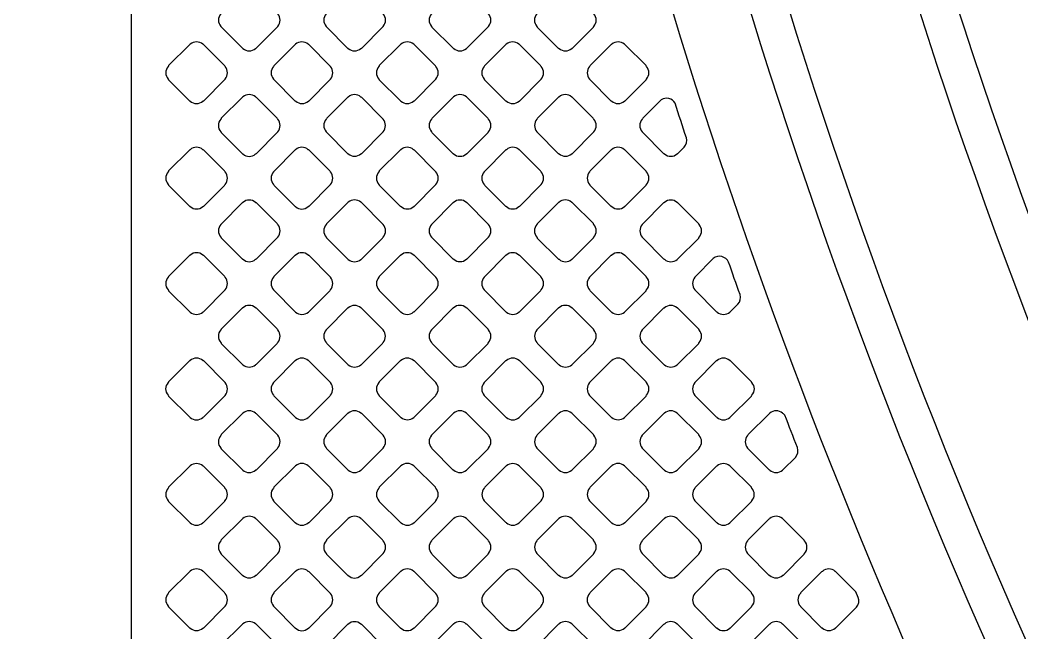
# Model space of a CAD drawing. Header units: millimetres. Extents: x 3440 to 3572, y 2 to 96.
# Drawn here: x 3521.586 to 3523.636, y 61.623 to 62.876 of the extents above; entities that cross this region are included whole.
import ezdxf

# ---------------------------------------------------------------- set-up
doc = ezdxf.new("R2010")
doc.units = ezdxf.units.MM
doc.header["$LTSCALE"] = 23.1
doc.layers.add('gbr-dxf', color=7, linetype='CONTINUOUS')
doc.layers.add('gbr-outline-dxf', color=2, linetype='CONTINUOUS')

msp = doc.modelspace()

# ---------------------------------------------------------------- linework, layer by layer
at = {"layer": 'gbr-dxf', "linetype": 'Continuous'}
for points in [[(3527.8751, 56.7413), (3525.3338, 59.2826, -0.042133), (3525.3297, 59.2875, -0.16673), (3522.868, 66.4618, -0.014135)], [(3522.9442, 66.4618, 0.166721), (3525.3895, 59.3347), (3527.9302, 56.794, -0.01212)], [(3527.6921, 56.4731), (3525.0518, 59.1135, -0.042015), (3525.0477, 59.1183, -0.166954), (3522.5566, 66.371, -0.014027)], [(3522.6328, 66.3694, 0.16691), (3525.1076, 59.1655), (3527.744, 56.529, -0.019676)], [(3528.0485, 57.0068), (3525.5329, 59.5224, -0.042856), (3525.5287, 59.5273, -0.165958), (3523.2172, 66.2997, -0.01087)], [(3523.2934, 66.2983, 0.165913), (3525.5887, 59.5744), (3528.1004, 57.0627, -0.019676)], [(3528.21, 57.2557), (3525.6624, 59.8033, -0.041025), (3525.6544, 59.8128, -0.164875), (3523.4951, 66.183, -0.009972)], [(3522.407, 66.1102, 0.012838), (3522.4361, 65.4972, -0.017977), (3522.4362, 65.4956, 0.148382), (3524.9332, 59.0169), (3524.9335, 59.0165, 0.019899), (3524.9437, 59.0054, -0.01365), (3524.9445, 59.0045), (3525.1541, 58.7949, -0.018805), (3525.1553, 58.7937, 0.111695), (3525.2579, 58.729, -0.017124), (3525.2594, 58.7284, -0.221605), (3525.3809, 58.6071, -0.020682), (3525.3816, 58.6053, 0.111689), (3525.4464, 58.5027, -0.023293)], [(3525.8075, 57.6846), (3524.7946, 58.6071, -0.031164), (3524.7923, 58.6091), (3524.4568, 58.9147, -0.044523), (3524.4535, 58.9177), (3523.554, 59.7369, -0.035323), (3523.5514, 59.7393), (3521.9042, 61.2394, -0.015038), (3521.9032, 61.2403, -0.209951), (3521.8147, 61.4395, -0.013835), (3521.8146, 61.4407), (3521.8146, 61.4743, -0.022988), (3521.8146, 61.4765), (3521.8146, 62.3356, -0.016316), (3521.8146, 62.3371, -0.01633), (3521.8146, 62.3386), (3521.8146, 63.1977, -0.016316)]]:
    msp.add_lwpolyline(points, format="xyb", dxfattribs=at)
for points in [[(3521.9971, 62.8631, -0.104392), (3521.9981, 62.8613), (3522.0405, 62.8189, -0.10046), (3522.0422, 62.8179, 0.379451), (3522.0682, 62.8179, -0.096117), (3522.0698, 62.8189), (3522.1123, 62.8614, -0.095796), (3522.1133, 62.863, 0.378779), (3522.1133, 62.889, -0.091952), (3522.1124, 62.8905), (3522.0698, 62.9331, -0.096527), (3522.0681, 62.9341, 0.37947), (3522.0422, 62.9341, -0.096458), (3522.0405, 62.9331), (3521.9981, 62.8907, -0.096627), (3521.9971, 62.889, 0.379731)], [(3522.2125, 62.863, -0.104392), (3522.2135, 62.8612), (3522.256, 62.8188, -0.100151), (3522.2577, 62.8178, 0.37981), (3522.2837, 62.8178, -0.095956), (3522.2853, 62.8187), (3522.3279, 62.8614, -0.096332), (3522.3289, 62.863, 0.37981), (3522.3289, 62.889, -0.108153), (3522.3279, 62.8908), (3522.2854, 62.9333, -0.096111), (3522.2837, 62.9343, 0.379731), (3522.2577, 62.9343, -0.096458), (3522.2561, 62.9333), (3522.2134, 62.8907, -0.096627), (3522.2125, 62.889, 0.379731)], [(3522.428, 62.863, -0.083317), (3522.4289, 62.8616), (3522.4716, 62.8189, -0.096111), (3522.4733, 62.8179, 0.379451), (3522.4992, 62.8179, -0.09601), (3522.5009, 62.8189), (3522.5434, 62.8614, -0.095796), (3522.5444, 62.8631, 0.378779), (3522.5444, 62.889, -0.09601), (3522.5434, 62.8906), (3522.5009, 62.9331, -0.10077), (3522.4992, 62.9341, 0.37947), (3522.4732, 62.9341, -0.096458), (3522.4716, 62.9331), (3522.429, 62.8906, -0.096627), (3522.428, 62.889, 0.379731)], [(3522.6434, 62.863, -0.087848), (3522.6444, 62.8615), (3522.6871, 62.8188, -0.10046), (3522.6888, 62.8178, 0.37981), (3522.7148, 62.8178, -0.096625), (3522.7164, 62.8188), (3522.759, 62.8614, -0.096111), (3522.76, 62.863, 0.37981), (3522.76, 62.889, -0.09253), (3522.759, 62.8906), (3522.7163, 62.9333, -0.096423), (3522.7147, 62.9343, 0.379731), (3522.6887, 62.9343, -0.096458), (3522.6871, 62.9333), (3522.6444, 62.8906, -0.096627), (3522.6434, 62.889, 0.379731)], [(3521.8892, 62.7553, -0.100082), (3521.8903, 62.7535), (3521.9328, 62.711, -0.095895), (3521.9344, 62.7101, 0.378747), (3521.9603, 62.7101, -0.09601), (3521.962, 62.711), (3522.0046, 62.7537, -0.096227), (3522.0056, 62.7553, 0.379422), (3522.0056, 62.7813, -0.096458), (3522.0046, 62.7829), (3521.9622, 62.8254, -0.100499), (3521.9604, 62.8264, 0.379731), (3521.9345, 62.8264, -0.096458), (3521.9328, 62.8254), (3521.8902, 62.7829, -0.096627), (3521.8893, 62.7812, 0.3795)], [(3522.1048, 62.7554, -0.103999), (3522.1058, 62.7536), (3522.1483, 62.7111, -0.099849), (3522.1501, 62.7101, 0.37889), (3522.176, 62.7101, -0.096117), (3522.1776, 62.711), (3522.2202, 62.7536, -0.095895), (3522.2211, 62.7552, 0.379201), (3522.2211, 62.7812, -0.092348), (3522.2202, 62.7827), (3522.1775, 62.8254, -0.096111), (3522.1758, 62.8264, 0.379731), (3522.1498, 62.8264, -0.096458), (3522.1482, 62.8254), (3522.1058, 62.783, -0.096627), (3522.1048, 62.7813, 0.3795)], [(3522.3202, 62.7552, -0.096625), (3522.3212, 62.7535), (3522.3636, 62.7112, -0.107961), (3522.3654, 62.7101, 0.37981), (3522.3914, 62.7101, -0.095956), (3522.3931, 62.7111), (3522.4357, 62.7537, -0.096332), (3522.4367, 62.7553, 0.37981), (3522.4367, 62.7813, -0.10047), (3522.4356, 62.783), (3522.3933, 62.8254, -0.10399), (3522.3915, 62.8264, 0.379731), (3522.3655, 62.8264, -0.096458), (3522.3639, 62.8255), (3522.3212, 62.7828, -0.096627), (3522.3202, 62.7811, 0.379731)], [(3522.5357, 62.7553, -0.083317), (3522.5366, 62.7539), (3522.5794, 62.7111, -0.096627), (3522.5811, 62.7101, 0.37981), (3522.6071, 62.7101, -0.096625), (3522.6087, 62.7111), (3522.6512, 62.7536, -0.096111), (3522.6522, 62.7552, 0.37981), (3522.6522, 62.7812, -0.096458), (3522.6512, 62.7828), (3522.6086, 62.8254, -0.100499), (3522.6069, 62.8264, 0.379731), (3522.5809, 62.8264, -0.096458), (3522.5793, 62.8255), (3522.5367, 62.7829, -0.096627), (3522.5357, 62.7813, 0.379731)], [(3522.7513, 62.7552, -0.087613), (3522.7522, 62.7537), (3522.7948, 62.7111, -0.099849), (3522.7965, 62.7101, 0.37889), (3522.8224, 62.7101, -0.096117), (3522.8241, 62.7111), (3522.8667, 62.7537, -0.095895), (3522.8677, 62.7554, 0.379201), (3522.8677, 62.7813, -0.092348), (3522.8667, 62.7829), (3522.8242, 62.8255, -0.096111), (3522.8225, 62.8264, 0.379731), (3522.7966, 62.8264, -0.096458), (3522.7949, 62.8255), (3522.7522, 62.7828, -0.096627), (3522.7513, 62.7811, 0.3795)], [(3521.9969, 62.6475, -0.096625), (3521.9979, 62.6459), (3522.0406, 62.6032, -0.092233), (3522.0422, 62.6022, 0.379308), (3522.0681, 62.6022, -0.09601), (3522.0698, 62.6032), (3522.1124, 62.6459, -0.095916), (3522.1134, 62.6475, 0.378952), (3522.1134, 62.6734, -0.099971), (3522.1124, 62.6751), (3522.0697, 62.7179, -0.088207), (3522.0682, 62.7188, 0.37947), (3522.0422, 62.7188, -0.096458), (3522.0406, 62.7178), (3521.9979, 62.6751, -0.096627), (3521.9969, 62.6735, 0.379731)], [(3522.2126, 62.6476, -0.104473), (3522.2136, 62.6458), (3522.256, 62.6034, -0.100073), (3522.2577, 62.6024, 0.378747), (3522.2837, 62.6024, -0.09601), (3522.2853, 62.6033), (3522.3278, 62.6459, -0.096227), (3522.3288, 62.6475, 0.379422), (3522.3288, 62.6735, -0.09253), (3522.3279, 62.675), (3522.2853, 62.7176, -0.096423), (3522.2836, 62.7186, 0.379731), (3522.2577, 62.7186, -0.096458), (3522.256, 62.7176), (3522.2136, 62.6752, -0.096857), (3522.2126, 62.6735, 0.3795)], [(3522.428, 62.6476, -0.108153), (3522.4291, 62.6457), (3522.4714, 62.6033, -0.104311), (3522.4732, 62.6023, 0.37981), (3522.4992, 62.6023, -0.096625), (3522.5009, 62.6032), (3522.5435, 62.6459, -0.096111), (3522.5445, 62.6475, 0.37981), (3522.5445, 62.6735, -0.104293), (3522.5434, 62.6753), (3522.501, 62.7177, -0.108515), (3522.4992, 62.7187, 0.379731), (3522.4732, 62.7187, -0.096458), (3522.4715, 62.7177), (3522.429, 62.6752, -0.096627), (3522.428, 62.6735, 0.379731)], [(3522.6436, 62.6475, -0.083317), (3522.6445, 62.6461), (3522.6871, 62.6034, -0.096111), (3522.6888, 62.6024, 0.379308), (3522.7147, 62.6024, -0.09601), (3522.7164, 62.6034), (3522.7589, 62.6459, -0.096227), (3522.7599, 62.6475, 0.378952), (3522.7599, 62.6735, -0.095968), (3522.7589, 62.6751), (3522.7164, 62.7176, -0.10077), (3522.7147, 62.7186, 0.37947), (3522.6887, 62.7186, -0.096458), (3522.6871, 62.7176), (3522.6445, 62.6751, -0.096627), (3522.6436, 62.6734, 0.379731)], [(3522.8589, 62.6475, -0.087613), (3522.8599, 62.646), (3522.9026, 62.6033, -0.100073), (3522.9043, 62.6023, 0.378934), (3522.9303, 62.6023, -0.096157), (3522.9319, 62.6032), (3522.9446, 62.6159), (3522.9446, 62.616, 0.264088), (3522.9492, 62.6352, -0.001585), (3522.9263, 62.706, 0.417388), (3522.8979, 62.713), (3522.8599, 62.6751, -0.096627), (3522.859, 62.6734, 0.3795)], [(3521.8893, 62.5399, -0.096625), (3521.8902, 62.5382), (3521.9329, 62.4955, -0.092233), (3521.9345, 62.4946, 0.37981), (3521.9605, 62.4946, -0.095956), (3521.9621, 62.4955), (3522.0046, 62.538, -0.096332), (3522.0056, 62.5397, 0.37981), (3522.0056, 62.5656, -0.10047), (3522.0046, 62.5674), (3521.9621, 62.6099, -0.10399), (3521.9603, 62.6109, 0.379731), (3521.9343, 62.6109, -0.096458), (3521.9327, 62.6099), (3521.8902, 62.5675, -0.096627), (3521.8893, 62.5658, 0.379731)], [(3522.1048, 62.5398, -0.100076), (3522.1058, 62.538), (3522.1483, 62.4955, -0.096328), (3522.1499, 62.4945, 0.379422), (3522.1759, 62.4946, -0.095973), (3522.1775, 62.4955), (3522.2201, 62.5382, -0.096332), (3522.2211, 62.5398, 0.379308), (3522.2211, 62.5657, -0.095968), (3522.2202, 62.5674), (3522.1776, 62.6099, -0.100093), (3522.1759, 62.6109, 0.37947), (3522.15, 62.6109, -0.096723), (3522.1483, 62.6099), (3522.1058, 62.5673, -0.096627), (3522.1048, 62.5657, 0.379357)], [(3522.3202, 62.5398, -0.092139), (3522.3212, 62.5382), (3522.3638, 62.4956, -0.104264), (3522.3656, 62.4946, 0.37981), (3522.3915, 62.4946, -0.096625), (3522.3932, 62.4956), (3522.4357, 62.5381, -0.096111), (3522.4367, 62.5397, 0.37981), (3522.4367, 62.5657, -0.088014), (3522.4357, 62.5672), (3522.3929, 62.61, -0.092623), (3522.3914, 62.6109, 0.379731), (3522.3654, 62.6109, -0.096458), (3522.3637, 62.6099), (3522.3212, 62.5674, -0.096627), (3522.3202, 62.5657, 0.379731)], [(3522.5357, 62.5397, -0.096625), (3522.5367, 62.538), (3522.5791, 62.4956, -0.107961), (3522.581, 62.4946, 0.37981), (3522.6069, 62.4946, -0.095956), (3522.6086, 62.4956), (3522.6512, 62.5382, -0.096332), (3522.6522, 62.5398, 0.37981), (3522.6522, 62.5658, -0.10047), (3522.6512, 62.5675), (3522.6088, 62.6099, -0.10399), (3522.607, 62.6109, 0.379731), (3522.581, 62.6109, -0.096458), (3522.5794, 62.6099), (3522.5367, 62.5673, -0.096627), (3522.5357, 62.5656, 0.379731)], [(3522.7513, 62.5398, -0.083317), (3522.7521, 62.5384), (3522.795, 62.4956, -0.096111), (3522.7966, 62.4946, 0.379308), (3522.8226, 62.4946, -0.09601), (3522.8242, 62.4955), (3522.8667, 62.5381, -0.096227), (3522.8677, 62.5397, 0.378952), (3522.8677, 62.5656, -0.095968), (3522.8667, 62.5673), (3522.8241, 62.6099, -0.10077), (3522.8224, 62.6109, 0.37947), (3522.7964, 62.6109, -0.096458), (3522.7948, 62.6099), (3522.7522, 62.5674, -0.096627), (3522.7513, 62.5657, 0.379731)], [(3521.9971, 62.4321, -0.095968), (3521.998, 62.4304), (3522.0407, 62.3878, -0.092398), (3522.0422, 62.3869, 0.378952), (3522.0681, 62.3868, -0.095506), (3522.0698, 62.3878), (3522.1123, 62.4304, -0.096227), (3522.1133, 62.432, 0.379422), (3522.1133, 62.4579, -0.100399), (3522.1123, 62.4597), (3522.0699, 62.502, -0.10437), (3522.0681, 62.5031, 0.379731), (3522.0422, 62.5031, -0.096458), (3522.0405, 62.5021), (3521.9981, 62.4596, -0.096627), (3521.9971, 62.458, 0.379357)], [(3522.2125, 62.432, -0.096475), (3522.2134, 62.4304), (3522.2561, 62.3877, -0.092289), (3522.2577, 62.3867, 0.37981), (3522.2837, 62.3867, -0.096625), (3522.2853, 62.3877), (3522.3279, 62.4303, -0.096111), (3522.3289, 62.432, 0.37981), (3522.3289, 62.4579, -0.100585), (3522.3279, 62.4596), (3522.2852, 62.5023, -0.088202), (3522.2837, 62.5033, 0.379731), (3522.2577, 62.5033, -0.096458), (3522.2561, 62.5023), (3522.2134, 62.4596, -0.096627), (3522.2125, 62.458, 0.379731)], [(3522.428, 62.432, -0.092162), (3522.429, 62.4304), (3522.4715, 62.3879, -0.103673), (3522.4733, 62.3869, 0.37889), (3522.4992, 62.3869, -0.096117), (3522.5009, 62.3879), (3522.5434, 62.4304, -0.095895), (3522.5444, 62.432, 0.379201), (3522.5443, 62.458, -0.087784), (3522.5434, 62.4595), (3522.5008, 62.5021, -0.092233), (3522.4992, 62.5031, 0.379731), (3522.4732, 62.5031, -0.096458), (3522.4716, 62.5021), (3522.429, 62.4596, -0.096627), (3522.4281, 62.4579, 0.3795)], [(3522.6434, 62.432, -0.096625), (3522.6444, 62.4303), (3522.6869, 62.3878, -0.107961), (3522.6888, 62.3868, 0.37981), (3522.7148, 62.3868, -0.095956), (3522.7164, 62.3877), (3522.759, 62.4304, -0.096332), (3522.76, 62.432, 0.37981), (3522.76, 62.458, -0.10047), (3522.759, 62.4597), (3522.7165, 62.5022, -0.10399), (3522.7147, 62.5032, 0.379731), (3522.6887, 62.5032, -0.096458), (3522.6871, 62.5022), (3522.6444, 62.4596, -0.096627), (3522.6434, 62.4579, 0.379731)], [(3522.8591, 62.432, -0.083328), (3522.86, 62.4306), (3522.9028, 62.3877, -0.096332), (3522.9044, 62.3868, 0.379451), (3522.9304, 62.3867, -0.096117), (3522.932, 62.3877), (3522.9746, 62.4303, -0.095796), (3522.9755, 62.4319, 0.378779), (3522.9755, 62.4578, -0.09601), (3522.9746, 62.4595), (3522.9319, 62.5021, -0.10077), (3522.9302, 62.5031, 0.37947), (3522.9043, 62.5031, -0.096458), (3522.9026, 62.5021), (3522.8601, 62.4596, -0.096627), (3522.8591, 62.4579, 0.379731)], [(3521.8892, 62.3242, -0.107964), (3521.8903, 62.3224), (3521.9326, 62.28, -0.103923), (3521.9344, 62.279, 0.378747), (3521.9603, 62.279, -0.09601), (3521.962, 62.28), (3522.0046, 62.3227, -0.096227), (3522.0056, 62.3243, 0.379422), (3522.0056, 62.3503, -0.10451), (3522.0046, 62.3521), (3521.9623, 62.3943, -0.107961), (3521.9604, 62.3954, 0.379731), (3521.9345, 62.3954, -0.096458), (3521.9328, 62.3944), (3521.8902, 62.3518, -0.096627), (3521.8893, 62.3502, 0.3795)], [(3522.1048, 62.3503, 0.379249), (3522.1048, 62.3243, -0.096475), (3522.1058, 62.3227), (3522.1485, 62.28, -0.092289), (3522.15, 62.279, 0.37981), (3522.176, 62.279, -0.096625), (3522.1776, 62.28), (3522.2201, 62.3225, -0.096111), (3522.2211, 62.3242, 0.379451), (3522.2211, 62.3501, -0.100402), (3522.2201, 62.3518), (3522.1776, 62.3944, -0.104101), (3522.1758, 62.3954, 0.378939), (3522.1499, 62.3954, -0.096614), (3522.1482, 62.3944), (3522.1057, 62.3519, -0.096195)], [(3522.3202, 62.3242, -0.087946), (3522.3211, 62.3227), (3522.3637, 62.2801, -0.100093), (3522.3655, 62.2791, 0.379422), (3522.3914, 62.2791, -0.096625), (3522.3931, 62.28), (3522.4357, 62.3227, -0.096111), (3522.4367, 62.3243, 0.379308), (3522.4367, 62.3503, -0.092315), (3522.4357, 62.3518), (3522.3931, 62.3944, -0.096527), (3522.3915, 62.3954, 0.37947), (3522.3655, 62.3954, -0.096458), (3522.3639, 62.3944), (3522.3212, 62.3517, -0.096627), (3522.3202, 62.3501, 0.379357)], [(3522.5357, 62.3243, -0.092162), (3522.5367, 62.3227), (3522.5793, 62.2801, -0.103673), (3522.5811, 62.279, 0.37889), (3522.607, 62.2791, -0.096117), (3522.6087, 62.28), (3522.6512, 62.3226, -0.095895), (3522.6522, 62.3242, 0.379201), (3522.6522, 62.3502, -0.087784), (3522.6513, 62.3516), (3522.6084, 62.3944, -0.092233), (3522.6069, 62.3954, 0.379731), (3522.5809, 62.3954, -0.096458), (3522.5793, 62.3944), (3522.5367, 62.3519, -0.096627), (3522.5357, 62.3502, 0.3795)], [(3522.7513, 62.3241, -0.096625), (3522.7522, 62.3225), (3522.7947, 62.28, -0.107817), (3522.7966, 62.2789, 0.37981), (3522.8226, 62.2789, -0.096625), (3522.8242, 62.2799), (3522.8668, 62.3225, -0.096111), (3522.8678, 62.3242, 0.37981), (3522.8678, 62.3502, -0.100399), (3522.8668, 62.3519), (3522.8243, 62.3944, -0.10437), (3522.8225, 62.3954, 0.379731), (3522.7966, 62.3954, -0.096458), (3522.7949, 62.3944), (3522.7522, 62.3518, -0.096627), (3522.7513, 62.3501, 0.379731)], [(3522.9669, 62.3241, -0.083636), (3522.9678, 62.3227), (3523.0105, 62.28, -0.096539), (3523.0122, 62.279, 0.378676), (3523.0381, 62.279, -0.096261), (3523.0397, 62.28), (3523.0547, 62.295, 0.270693), (3523.0592, 62.3147, -0.0015), (3523.0356, 62.3809, 0.496492), (3523.0044, 62.3883), (3522.9679, 62.3518, -0.096857), (3522.9669, 62.3501, 0.3795)], [(3521.9969, 62.2165, -0.104392), (3521.998, 62.2147), (3522.0405, 62.1722, -0.100151), (3522.0422, 62.1712, 0.37981), (3522.0681, 62.1712, -0.095956), (3522.0698, 62.1722), (3522.1124, 62.2148, -0.096111), (3522.1134, 62.2164, 0.37981), (3522.1134, 62.2424, -0.108195), (3522.1123, 62.2443), (3522.0698, 62.2868, -0.096857), (3522.0682, 62.2877, 0.379731), (3522.0422, 62.2877, -0.096458), (3522.0406, 62.2868), (3521.9979, 62.2441, -0.096627), (3521.9969, 62.2425, 0.379731)], [(3522.2126, 62.2165, -0.096625), (3522.2136, 62.2149), (3522.2562, 62.1723, -0.092233), (3522.2577, 62.1713, 0.37981), (3522.2837, 62.1713, -0.095956), (3522.2853, 62.1723), (3522.3278, 62.2148, -0.096332), (3522.3288, 62.2165, 0.37981), (3522.3288, 62.2424, -0.10047), (3522.3278, 62.2442), (3522.2854, 62.2865, -0.10399), (3522.2836, 62.2875, 0.379731), (3522.2577, 62.2875, -0.096458), (3522.256, 62.2866), (3522.2136, 62.2441, -0.096627), (3522.2126, 62.2425, 0.379731)], [(3522.428, 62.2425, 0.37947), (3522.428, 62.2165, -0.100399), (3522.429, 62.2148), (3522.4716, 62.1722, -0.096627), (3522.4732, 62.1712, 0.37981), (3522.4992, 62.1712, -0.096625), (3522.5009, 62.1722), (3522.5435, 62.2148, -0.096111), (3522.5445, 62.2165, 0.379308), (3522.5445, 62.2424, -0.096507), (3522.5435, 62.2441), (3522.5009, 62.2867, -0.10077), (3522.4991, 62.2877, 0.379), (3522.4732, 62.2877, -0.095968), (3522.4716, 62.2867), (3522.429, 62.2441, -0.096527)], [(3522.6436, 62.2165, -0.092052), (3522.6445, 62.2149), (3522.6871, 62.1722, -0.103923), (3522.6889, 62.1712, 0.378747), (3522.7149, 62.1712, -0.09601), (3522.7165, 62.1722), (3522.759, 62.2147, -0.096227), (3522.76, 62.2164, 0.379422), (3522.76, 62.2423, -0.088014), (3522.7591, 62.2438), (3522.7163, 62.2866, -0.092233), (3522.7147, 62.2876, 0.379731), (3522.6887, 62.2876, -0.096458), (3522.6871, 62.2866), (3522.6445, 62.2441, -0.096627), (3522.6436, 62.2424, 0.3795)], [(3522.8591, 62.2163, -0.096117), (3522.8601, 62.2147), (3522.9025, 62.1723, -0.10771), (3522.9043, 62.1712, 0.379201), (3522.9303, 62.1712, -0.095956), (3522.9319, 62.1722), (3522.9745, 62.2148, -0.096332), (3522.9755, 62.2165, 0.379308), (3522.9755, 62.2424, -0.100076), (3522.9745, 62.2441), (3522.9321, 62.2866, -0.10417), (3522.9303, 62.2876, 0.37947), (3522.9044, 62.2876, -0.096458), (3522.9027, 62.2866), (3522.8601, 62.2439, -0.096627), (3522.8591, 62.2423, 0.3795)], [(3521.8891, 62.1087, -0.104392), (3521.8902, 62.1069), (3521.9327, 62.0644, -0.100151), (3521.9344, 62.0634, 0.37981), (3521.9603, 62.0634, -0.095956), (3521.962, 62.0644), (3522.0046, 62.107, -0.096332), (3522.0056, 62.1086, 0.37981), (3522.0056, 62.1346, -0.092348), (3522.0046, 62.1362), (3521.9619, 62.1789, -0.096111), (3521.9603, 62.1799, 0.379731), (3521.9343, 62.1799, -0.096458), (3521.9327, 62.1789), (3521.8901, 62.1363, -0.096627), (3521.8891, 62.1347, 0.379731)], [(3522.1048, 62.1087, -0.108195), (3522.1058, 62.1068), (3522.1481, 62.0646, -0.10437), (3522.1499, 62.0635, 0.37981), (3522.1759, 62.0635, -0.095956), (3522.1775, 62.0645), (3522.2201, 62.1071, -0.096332), (3522.2211, 62.1088, 0.37981), (3522.2211, 62.1347, -0.104392), (3522.2201, 62.1365), (3522.1778, 62.1788, -0.107961), (3522.1759, 62.1799, 0.379731), (3522.15, 62.1799, -0.096458), (3522.1483, 62.1789), (3522.1058, 62.1363, -0.096857), (3522.1048, 62.1347, 0.379731)], [(3522.3202, 62.1087, -0.083317), (3522.3211, 62.1073), (3522.3639, 62.0645, -0.096111), (3522.3656, 62.0635, 0.37981), (3522.3915, 62.0635, -0.095956), (3522.3932, 62.0645), (3522.4357, 62.107, -0.096332), (3522.4367, 62.1087, 0.37981), (3522.4367, 62.1346, -0.096625), (3522.4357, 62.1363), (3522.3931, 62.1789, -0.100151), (3522.3914, 62.1799, 0.379731), (3522.3654, 62.1799, -0.096458), (3522.3637, 62.1789), (3522.3212, 62.1364, -0.096627), (3522.3202, 62.1347, 0.379731)], [(3522.5357, 62.1346, 0.37947), (3522.5357, 62.1086, -0.088014), (3522.5367, 62.1071), (3522.5794, 62.0644, -0.100499), (3522.5811, 62.0634, 0.37981), (3522.6071, 62.0634, -0.095956), (3522.6087, 62.0644), (3522.6513, 62.107, -0.096332), (3522.6523, 62.1087, 0.379308), (3522.6523, 62.1346, -0.092052), (3522.6514, 62.1362), (3522.6086, 62.1789, -0.096328), (3522.607, 62.1799, 0.379), (3522.5811, 62.1799, -0.096507), (3522.5794, 62.1789), (3522.5367, 62.1362, -0.096527)], [(3522.7514, 62.1086, -0.092139), (3522.7523, 62.107), (3522.7948, 62.0646, -0.104264), (3522.7966, 62.0635, 0.379451), (3522.8226, 62.0635, -0.096117), (3522.8242, 62.0645), (3522.8667, 62.1071, -0.095796), (3522.8677, 62.1087, 0.378779), (3522.8677, 62.1346, -0.087715), (3522.8668, 62.1361), (3522.8241, 62.1788, -0.092456), (3522.8225, 62.1798, 0.37947), (3522.7966, 62.1797, -0.096458), (3522.7949, 62.1788), (3522.7524, 62.1362, -0.096627), (3522.7514, 62.1346, 0.379731)], [(3522.9668, 62.1086, -0.095968), (3522.9677, 62.107), (3523.0103, 62.0645, -0.107982), (3523.0121, 62.0634, 0.378777), (3523.0381, 62.0634, -0.095862), (3523.0397, 62.0644), (3523.0824, 62.1071, -0.095895), (3523.0834, 62.1087, 0.378387), (3523.0834, 62.1346, -0.09937), (3523.0824, 62.1363), (3523.0398, 62.1789, -0.103673), (3523.038, 62.1799, 0.379347), (3523.0121, 62.1799, -0.096458), (3523.0104, 62.1789), (3522.9678, 62.1362, -0.096627), (3522.9668, 62.1346, 0.379357)], [(3521.9969, 62.0009, -0.103956), (3521.998, 61.9991), (3522.0404, 61.9567, -0.100401), (3522.0421, 61.9557, 0.378952), (3522.068, 61.9557, -0.095866), (3522.0697, 61.9566), (3522.1123, 61.9993, -0.096227), (3522.1133, 62.001, 0.379422), (3522.1133, 62.0269, -0.09253), (3522.1123, 62.0285), (3522.0698, 62.071, -0.096423), (3522.0681, 62.072, 0.379731), (3522.0422, 62.072, -0.096458), (3522.0405, 62.071), (3521.9979, 62.0285, -0.096627), (3521.997, 62.0268, 0.379357)], [(3522.2125, 62.001, -0.104392), (3522.2135, 61.9992), (3522.256, 61.9567, -0.100151), (3522.2577, 61.9557, 0.37981), (3522.2837, 61.9557, -0.095956), (3522.2853, 61.9567), (3522.3279, 61.9993, -0.096332), (3522.3289, 62.0009, 0.37981), (3522.3289, 62.0269, -0.108153), (3522.3279, 62.0288), (3522.2854, 62.0713, -0.096111), (3522.2837, 62.0722, 0.379731), (3522.2577, 62.0722, -0.096458), (3522.2561, 62.0712), (3522.2134, 62.0286, -0.096627), (3522.2125, 62.0269, 0.379731)], [(3522.4281, 62.001, -0.096625), (3522.4291, 61.9994), (3522.4718, 61.9566, -0.092072), (3522.4734, 61.9557, 0.37981), (3522.4993, 61.9557, -0.096625), (3522.501, 61.9567), (3522.5435, 61.9992, -0.096111), (3522.5445, 62.0008, 0.37981), (3522.5445, 62.0268, -0.100399), (3522.5434, 62.0285), (3522.501, 62.071, -0.10437), (3522.4992, 62.072, 0.379731), (3522.4732, 62.072, -0.096458), (3522.4715, 62.071), (3522.4291, 62.0286, -0.096627), (3522.4281, 62.027, 0.379731)], [(3522.6436, 62.0008, -0.087784), (3522.6445, 61.9993), (3522.6871, 61.9567, -0.100476), (3522.6888, 61.9557, 0.37981), (3522.7148, 61.9557, -0.096625), (3522.7164, 61.9567), (3522.759, 61.9993, -0.096111), (3522.76, 62.001, 0.37981), (3522.76, 62.0269, -0.09253), (3522.759, 62.0285), (3522.7165, 62.0711, -0.096423), (3522.7148, 62.0721, 0.379731), (3522.6889, 62.0721, -0.096458), (3522.6872, 62.0711), (3522.6445, 62.0284, -0.096627), (3522.6436, 62.0268, 0.379731)], [(3522.8591, 62.0009, -0.092162), (3522.86, 61.9994), (3522.9026, 61.9567, -0.103673), (3522.9044, 61.9557, 0.378604), (3522.9303, 61.9557, -0.095862), (3522.932, 61.9567), (3522.9746, 61.9992, -0.095895), (3522.9755, 62.0009, 0.378387), (3522.9755, 62.0268, -0.087225), (3522.9746, 62.0283), (3522.9318, 62.0711, -0.09197), (3522.9302, 62.0721, 0.379347), (3522.9043, 62.0721, -0.096458), (3522.9026, 62.0711), (3522.8601, 62.0285, -0.096627), (3522.8591, 62.0269, 0.3795)], [(3523.0746, 62.0008, -0.095383), (3523.0755, 61.9992), (3523.118, 61.9567, -0.107681), (3523.1199, 61.9557, 0.378503), (3523.1458, 61.9557, -0.096031), (3523.1474, 61.9567), (3523.1722, 61.9815), (3523.1722, 61.9815, 0.277846), (3523.1764, 62.0017, -0.001513), (3523.1508, 62.0679), (3523.1477, 62.071, -0.105123), (3523.1459, 62.0721, 0.379106), (3523.1199, 62.0721, -0.096377), (3523.1183, 62.0711), (3523.0755, 62.0284, -0.096195), (3523.0746, 62.0267, 0.378316)], [(3521.8892, 61.9191, 0.37947), (3521.8893, 61.8932, -0.10047), (3521.8903, 61.8914), (3521.9327, 61.849, -0.096111), (3521.9344, 61.848, 0.379308), (3521.9603, 61.848, -0.09601), (3521.962, 61.849), (3522.0045, 61.8915, -0.096227), (3522.0055, 61.8931, 0.379422), (3522.0055, 61.9191, -0.096458), (3522.0045, 61.9207), (3521.962, 61.9632, -0.100499), (3521.9603, 61.9642, 0.379357), (3521.9344, 61.9642, -0.096507), (3521.9327, 61.9633), (3521.8902, 61.9208, -0.096423)], [(3522.1046, 61.9191, 0.379249), (3522.1047, 61.8932, -0.104392), (3522.1057, 61.8914), (3522.1482, 61.8489, -0.100151), (3522.1499, 61.8479, 0.379308), (3522.1758, 61.8479, -0.09601), (3522.1775, 61.8488), (3522.2201, 61.8915, -0.096227), (3522.2211, 61.8931, 0.379422), (3522.2211, 61.9191, -0.09253), (3522.2202, 61.9207), (3522.1775, 61.9634, -0.096627), (3522.1758, 61.9643, 0.3795), (3522.1499, 61.9643, -0.096614), (3522.1482, 61.9634), (3522.1056, 61.9208, -0.096195)], [(3522.3202, 61.8931, -0.096475), (3522.3212, 61.8915), (3522.3637, 61.849, -0.108174), (3522.3656, 61.8479, 0.37981), (3522.3915, 61.8479, -0.096625), (3522.3932, 61.8489), (3522.4358, 61.8915, -0.096111), (3522.4368, 61.8931, 0.37981), (3522.4368, 61.9191, -0.100399), (3522.4358, 61.9208), (3522.3933, 61.9633, -0.10437), (3522.3915, 61.9644, 0.379731), (3522.3655, 61.9644, -0.096458), (3522.3639, 61.9634), (3522.3212, 61.9207, -0.096627), (3522.3202, 61.9191, 0.379731)], [(3522.5359, 61.919, 0.378939), (3522.5359, 61.8931, -0.083226), (3522.5367, 61.8917), (3522.5795, 61.849, -0.095895), (3522.5811, 61.848, 0.37889), (3522.607, 61.848, -0.096157), (3522.6087, 61.849), (3522.6512, 61.8915, -0.096332), (3522.6522, 61.8931, 0.37981), (3522.6522, 61.9191, -0.096475), (3522.6512, 61.9208), (3522.6087, 61.9632, -0.100093), (3522.607, 61.9642, 0.379228), (3522.5811, 61.9642, -0.096614), (3522.5794, 61.9633), (3522.5368, 61.9207, -0.096539)], [(3522.7513, 61.919, 0.37947), (3522.7513, 61.8931, -0.088014), (3522.7522, 61.8916), (3522.7948, 61.849, -0.101196), (3522.7966, 61.8479, 0.378966), (3522.8225, 61.8479, -0.095528), (3522.8241, 61.8489), (3522.8669, 61.8916, -0.095686), (3522.8678, 61.8932, 0.378381), (3522.8678, 61.9191, -0.092052), (3522.8669, 61.9207), (3522.8242, 61.9634, -0.096527), (3522.8225, 61.9644, 0.379), (3522.7966, 61.9644, -0.095968), (3522.7949, 61.9634), (3522.7522, 61.9207, -0.096527)], [(3522.9669, 61.9191, 0.378954), (3522.9669, 61.8931, -0.091476), (3522.9678, 61.8916), (3523.0104, 61.849, -0.104101), (3523.0122, 61.848, 0.378702), (3523.0381, 61.848, -0.095487), (3523.0397, 61.849), (3523.0823, 61.8915, -0.095987), (3523.0833, 61.8932, 0.379109), (3523.0832, 61.9191, -0.088442), (3523.0823, 61.9206), (3523.0396, 61.9633, -0.092233), (3523.038, 61.9642, 0.379057), (3523.0121, 61.9643, -0.095862), (3523.0105, 61.9633), (3522.9678, 61.9207, -0.095895)], [(3521.9969, 61.8114, 0.379249), (3521.997, 61.7855, -0.10047), (3521.998, 61.7838), (3522.0406, 61.7412, -0.096111), (3522.0422, 61.7402, 0.379308), (3522.0681, 61.7402, -0.09601), (3522.0698, 61.7411), (3522.1123, 61.7837, -0.096227), (3522.1133, 61.7853, 0.379422), (3522.1133, 61.8113, -0.096458), (3522.1123, 61.8129), (3522.0697, 61.8555, -0.100824), (3522.068, 61.8565, 0.3795), (3522.042, 61.8565, -0.096614), (3522.0404, 61.8555), (3521.9979, 61.8131, -0.096195)], [(3522.2124, 61.8113, 0.378939), (3522.2124, 61.7853, -0.100082), (3522.2134, 61.7836), (3522.2561, 61.741, -0.096227), (3522.2577, 61.74, 0.379201), (3522.2837, 61.74, -0.095956), (3522.2853, 61.741), (3522.3279, 61.7836, -0.096332), (3522.3289, 61.7853, 0.37981), (3522.3289, 61.8112, -0.096475), (3522.3279, 61.8129), (3522.2851, 61.8557, -0.083596), (3522.2837, 61.8566, 0.3795), (3522.2578, 61.8566, -0.096614), (3522.2561, 61.8556), (3522.2134, 61.8129, -0.096539)], [(3522.4281, 61.8113, 0.37947), (3522.4281, 61.7853, -0.108195), (3522.4292, 61.7835), (3522.4714, 61.7412, -0.10437), (3522.4732, 61.7402, 0.37981), (3522.4992, 61.7402, -0.095956), (3522.5009, 61.7412), (3522.5435, 61.7838, -0.096332), (3522.5445, 61.7854, 0.379308), (3522.5445, 61.8114, -0.104185), (3522.5434, 61.8132), (3522.5011, 61.8555, -0.108196), (3522.4993, 61.8565, 0.379), (3522.4733, 61.8565, -0.095968), (3522.4717, 61.8556), (3522.4291, 61.813, -0.096527)], [(3522.6436, 61.7854, -0.083317), (3522.6445, 61.784), (3522.6872, 61.7412, -0.096857), (3522.6889, 61.7403, 0.379057), (3522.7148, 61.7402, -0.096031), (3522.7164, 61.7412), (3522.759, 61.7838, -0.096206), (3522.76, 61.7854, 0.378304), (3522.76, 61.8113, -0.095383), (3522.759, 61.8129), (3522.7164, 61.8555, -0.100401), (3522.7147, 61.8565, 0.37947), (3522.6887, 61.8565, -0.096458), (3522.6871, 61.8556), (3522.6445, 61.813, -0.096627), (3522.6436, 61.8114, 0.379731)], [(3522.859, 61.8112, 0.378856), (3522.859, 61.7853, -0.087715), (3522.8599, 61.7838), (3522.9026, 61.7412, -0.100442), (3522.9044, 61.7402, 0.378702), (3522.9303, 61.7401, -0.095883), (3522.9319, 61.7411), (3522.9746, 61.7838, -0.095987), (3522.9756, 61.7855, 0.378553), (3522.9756, 61.8114, -0.092052), (3522.9746, 61.8129), (3522.932, 61.8556, -0.096527), (3522.9303, 61.8566, 0.378825), (3522.9044, 61.8566, -0.096355), (3522.9027, 61.8556), (3522.86, 61.8129, -0.096509)], [(3523.0746, 61.8113, 0.378698), (3523.0746, 61.7854, -0.092061), (3523.0755, 61.7838), (3523.1182, 61.7412, -0.104246), (3523.12, 61.7402, 0.379422), (3523.1459, 61.7402, -0.095956), (3523.1476, 61.7412), (3523.1901, 61.7837, -0.096332), (3523.191, 61.7853, 0.37975), (3523.191, 61.8113, -0.08798), (3523.1901, 61.8128), (3523.1473, 61.8556, -0.092398), (3523.1457, 61.8565, 0.37888), (3523.1198, 61.8565, -0.095883), (3523.1182, 61.8556), (3523.0756, 61.813, -0.096742)], [(3521.8893, 61.6778, -0.096625), (3521.8902, 61.6761), (3521.9329, 61.6334, -0.092233), (3521.9345, 61.6325, 0.37981), (3521.9605, 61.6325, -0.095956), (3521.9621, 61.6335), (3522.0046, 61.676, -0.096332), (3522.0056, 61.6776, 0.37981), (3522.0056, 61.7036, -0.10047), (3522.0046, 61.7053), (3521.9621, 61.7478, -0.10399), (3521.9603, 61.7488, 0.379731), (3521.9343, 61.7488, -0.096458), (3521.9327, 61.7478), (3521.8902, 61.7054, -0.096627), (3521.8893, 61.7037, 0.379731)], [(3522.1048, 61.7036, 0.379249), (3522.1048, 61.6777, -0.10047), (3522.1058, 61.6759), (3522.1484, 61.6333, -0.096332), (3522.15, 61.6324, 0.379451), (3522.176, 61.6323, -0.096117), (3522.1776, 61.6333), (3522.2202, 61.6759, -0.095895), (3522.2211, 61.6775, 0.379201), (3522.2211, 61.7034, -0.096625), (3522.2201, 61.7051), (3522.1775, 61.7477, -0.100476), (3522.1758, 61.7487, 0.3795), (3522.1499, 61.7487, -0.096614), (3522.1482, 61.7477), (3522.1057, 61.7052, -0.096195)], [(3522.3202, 61.6775, -0.092052), (3522.3211, 61.6759), (3522.3637, 61.6334, -0.104246), (3522.3655, 61.6324, 0.378952), (3522.3914, 61.6324, -0.095866), (3522.393, 61.6333), (3522.4357, 61.676, -0.096227), (3522.4367, 61.6776, 0.379422), (3522.4367, 61.7036, -0.088014), (3522.4357, 61.7051), (3522.3931, 61.7478, -0.092233), (3522.3915, 61.7487, 0.379731), (3522.3655, 61.7487, -0.096458), (3522.3639, 61.7477), (3522.3212, 61.7051, -0.096627), (3522.3202, 61.7034, 0.379357)], [(3522.5357, 61.6776, -0.096625), (3522.5367, 61.6759), (3522.5792, 61.6335, -0.108515), (3522.581, 61.6325, 0.378966), (3522.607, 61.6324, -0.095781), (3522.6086, 61.6334), (3522.6513, 61.6761, -0.095824), (3522.6523, 61.6777, 0.378431), (3522.6523, 61.7036, -0.099879), (3522.6513, 61.7053), (3522.6088, 61.7478, -0.103673), (3522.607, 61.7489, 0.379347), (3522.581, 61.7488, -0.096458), (3522.5794, 61.7479), (3522.5367, 61.7052, -0.096627), (3522.5357, 61.7035, 0.379731)], [(3522.7513, 61.7036, 0.378884), (3522.7513, 61.6776, -0.083636), (3522.7522, 61.6762), (3522.795, 61.6334, -0.096212), (3522.7967, 61.6325, 0.379496), (3522.8226, 61.6325, -0.095973), (3522.8243, 61.6334), (3522.8668, 61.676, -0.095987), (3522.8678, 61.6776, 0.379109), (3522.8677, 61.7035, -0.096723), (3522.8668, 61.7052), (3522.8242, 61.7477, -0.100519), (3522.8225, 61.7488, 0.379106), (3522.7965, 61.7488, -0.096528), (3522.7949, 61.7478), (3522.7523, 61.7052, -0.096509)], [(3522.9668, 61.7035, 0.379082), (3522.9668, 61.6775, -0.088346), (3522.9677, 61.676), (3523.0104, 61.6334, -0.100824), (3523.0121, 61.6324, 0.37981), (3523.0381, 61.6324, -0.096625), (3523.0397, 61.6334), (3523.0824, 61.676, -0.096111), (3523.0833, 61.6776, 0.37975), (3523.0833, 61.7036, -0.09253), (3523.0824, 61.7052), (3523.0397, 61.7478, -0.096527), (3523.0381, 61.7488, 0.378945), (3523.0121, 61.7488, -0.095968), (3523.0105, 61.7479), (3522.9678, 61.7051, -0.095895)], [(3523.1824, 61.6776, -0.092052), (3523.1834, 61.676), (3523.2259, 61.6335, -0.103923), (3523.2277, 61.6325, 0.378867), (3523.2536, 61.6325, -0.09601), (3523.2552, 61.6335), (3523.297, 61.6752, 0.278375), (3523.3009, 61.6955), (3523.2962, 61.7067), (3523.2551, 61.7478, -0.092233), (3523.2536, 61.7487, 0.379731), (3523.2276, 61.7487, -0.096458), (3523.2259, 61.7477), (3523.1834, 61.7052, -0.096627), (3523.1824, 61.7035, 0.3795)], [(3521.997, 61.5699, -0.092052), (3521.998, 61.5684), (3522.0409, 61.5255, -0.08752), (3522.0423, 61.5246, 0.378747), (3522.0682, 61.5246, -0.09601), (3522.0699, 61.5256), (3522.1124, 61.5681, -0.095916), (3522.1134, 61.5698, 0.379422), (3522.1134, 61.5957, -0.104392), (3522.1124, 61.5975), (3522.0698, 61.6401, -0.092233), (3522.0682, 61.6411, 0.379731), (3522.0422, 61.6411, -0.096458), (3522.0406, 61.6401), (3521.998, 61.5975, -0.096627), (3521.9971, 61.5959, 0.3795)], [(3522.2126, 61.5698, -0.100082), (3522.2136, 61.5681), (3522.2561, 61.5256, -0.095895), (3522.2577, 61.5246, 0.378747), (3522.2837, 61.5246, -0.09601), (3522.2853, 61.5256), (3522.3278, 61.5682, -0.096227), (3522.3288, 61.5698, 0.379422), (3522.3288, 61.5957, -0.096458), (3522.3278, 61.5974), (3522.2854, 61.6399, -0.100499), (3522.2836, 61.6409, 0.379731), (3522.2577, 61.6409, -0.096458), (3522.256, 61.6399), (3522.2136, 61.5974, -0.096627), (3522.2126, 61.5958, 0.3795)], [(3522.428, 61.5958, 0.378939), (3522.428, 61.5698, -0.103999), (3522.429, 61.568), (3522.4715, 61.5256, -0.099849), (3522.4732, 61.5246, 0.378664), (3522.4991, 61.5246, -0.095862), (3522.5007, 61.5256), (3522.5434, 61.5682, -0.096036), (3522.5444, 61.5699, 0.37829), (3522.5444, 61.5958, -0.091854), (3522.5435, 61.5973), (3522.5008, 61.64, -0.095796), (3522.4991, 61.641, 0.379116), (3522.4732, 61.641, -0.096462), (3522.4716, 61.64), (3522.4289, 61.5974, -0.096539)], [(3522.6435, 61.5699, -0.096031), (3522.6444, 61.5682), (3522.687, 61.5256, -0.107116), (3522.6889, 61.5246, 0.378338), (3522.7148, 61.5246, -0.095862), (3522.7164, 61.5256), (3522.7591, 61.5683, -0.095895), (3522.7601, 61.5699, 0.37851), (3522.7601, 61.5958, -0.099971), (3522.7591, 61.5975), (3522.7166, 61.6401, -0.103973), (3522.7148, 61.6411, 0.378825), (3522.6888, 61.6411, -0.096355), (3522.6872, 61.6401), (3522.6445, 61.5974, -0.096195), (3522.6435, 61.5958, 0.378532)], [(3522.8591, 61.5958, 0.378809), (3522.8591, 61.5698, -0.083636), (3522.86, 61.5684), (3522.9028, 61.5256, -0.096539), (3522.9045, 61.5247, 0.379201), (3522.9304, 61.5247, -0.095956), (3522.932, 61.5257), (3522.9745, 61.5682, -0.096332), (3522.9755, 61.5698, 0.379423), (3522.9755, 61.5958, -0.095866), (3522.9746, 61.5974), (3522.9319, 61.64, -0.099539), (3522.9302, 61.641, 0.378472), (3522.9043, 61.641, -0.096462), (3522.9027, 61.64), (3522.8601, 61.5974, -0.095987)], [(3523.0746, 61.5957, 0.37947), (3523.0746, 61.5698, -0.088014), (3523.0755, 61.5683), (3523.1181, 61.5257, -0.100824), (3523.1198, 61.5247, 0.37981), (3523.1458, 61.5247, -0.095973), (3523.1474, 61.5257), (3523.1901, 61.5683, -0.096332), (3523.191, 61.5699, 0.379308), (3523.1911, 61.5959, -0.092052), (3523.1901, 61.5974), (3523.1475, 61.64, -0.096527), (3523.1459, 61.641, 0.379), (3523.1199, 61.641, -0.095968), (3523.1183, 61.6401), (3523.0756, 61.5974, -0.096527)]]:
    msp.add_lwpolyline(points, format="xyb", close=True, dxfattribs=at)
at = {"layer": 'gbr-outline-dxf', "linetype": 'Continuous', "const_width": 0.000025}
msp.add_lwpolyline([(3541.5863, 48.1533), (3541.5863, 55.5349, 0.211094), (3541.4229, 55.9046), (3535.7496, 61.0709, -0.211095), (3535.5863, 61.4406), (3535.5863, 69.3438, 0.414217), (3535.0863, 69.8438), (3522.0863, 69.8438, 0.414217), (3521.5863, 69.3438), (3521.5863, 61.4406, 0.211094), (3521.7497, 61.0709), (3527.4229, 55.9046, -0.211095), (3527.5863, 55.5349), (3527.5863, 46.7771, 0.414217), (3528.0863, 46.2771), (3533.0863, 46.2771, 0.414217), (3533.5863, 46.7771), (3533.5863, 47.1533, -0.414217), (3534.0863, 47.6533), (3541.0863, 47.6533, 0.414217)], format="xyb", close=True, dxfattribs=at)

doc.saveas('drawing.dxf')
